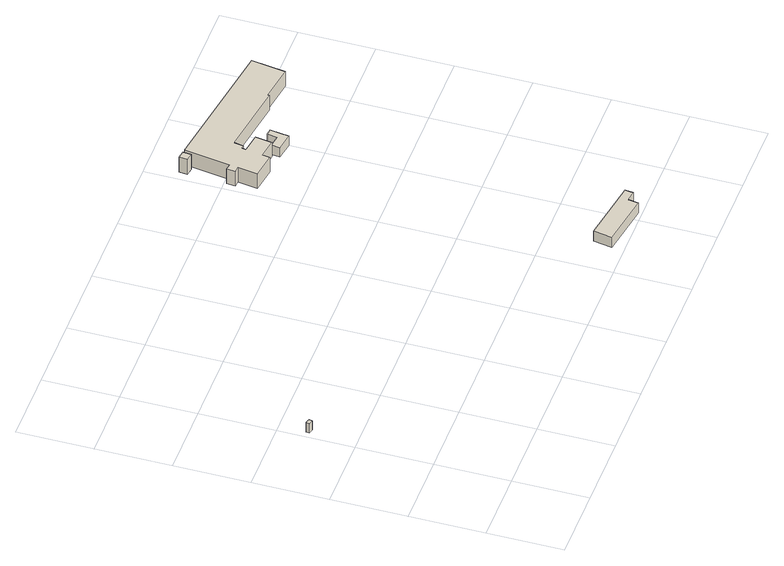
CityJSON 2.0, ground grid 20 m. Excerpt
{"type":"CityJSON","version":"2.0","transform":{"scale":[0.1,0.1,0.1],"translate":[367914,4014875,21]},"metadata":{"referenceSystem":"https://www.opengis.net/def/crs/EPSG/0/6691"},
"CityObjects":{
"building1":{"type":"Building","attributes":{"枝番":1,"利根川水系渡良瀬川洪水浸水想定区域（想定最大規模）.規模":"L2","利根川水系渡良瀬川洪水浸水想定区域（想定最大規模）.浸水ランク":"2","利根川水系渡良瀬川洪水浸水想定区域（想定最大規模）.浸水深":1.37,"利根川水系渡良瀬川洪水浸水想定区域（想定最大規模）.継続時間":5.1,"BuildingDetails.prefecture":"10","BuildingDetails.city":"10207"},"geometry":[{"type":"Solid","lod":"1","boundaries":[[[[0,1,2,3]],[[2,4,5,3]],[[1,6,4,2]],[[0,7,6,1]],[[3,5,7,0]],[[4,6,7,5]]]]}]},
"building2":{"type":"Building","attributes":{"枝番":1,"利根川水系渡良瀬川洪水浸水想定区域（計画規模）.規模":"L1","利根川水系渡良瀬川洪水浸水想定区域（想定最大規模）.規模":"L2","利根川水系渡良瀬川洪水浸水想定区域（想定最大規模）.浸水ランク":"2","利根川水系渡良瀬川洪水浸水想定区域（想定最大規模）.浸水深":1.65,"利根川水系渡良瀬川洪水浸水想定区域（想定最大規模）.継続時間":8.3,"measuredHeight":7.7,"BuildingDetails.prefecture":"10","BuildingDetails.city":"10207"},"geometry":[{"type":"Solid","lod":"1","boundaries":[[[[8,9,10,11,12,13]],[[12,14,15,13]],[[11,16,14,12]],[[10,17,16,11]],[[9,18,17,10]],[[8,19,18,9]],[[13,15,19,8]],[[14,16,17,18,19,15]]]]}]},
"building3":{"type":"Building","attributes":{"枝番":1,"利根川水系渡良瀬川洪水浸水想定区域（計画規模）.規模":"L1","利根川水系渡良瀬川洪水浸水想定区域（計画規模）.浸水ランク":"2","利根川水系渡良瀬川洪水浸水想定区域（計画規模）.浸水深":0.65,"利根川水系渡良瀬川洪水浸水想定区域（計画規模）.継続時間":2.4,"利根川水系渡良瀬川洪水浸水想定区域（想定最大規模）.規模":"L2","利根川水系渡良瀬川洪水浸水想定区域（想定最大規模）.浸水ランク":"2","利根川水系渡良瀬川洪水浸水想定区域（想定最大規模）.浸水深":2.7,"利根川水系渡良瀬川洪水浸水想定区域（想定最大規模）.継続時間":11.9,"利根川水系多々良川洪水浸水想定区域（想定最大規模）.規模":"L2","利根川水系多々良川洪水浸水想定区域（想定最大規模）.浸水ランク":"1","利根川水系多々良川洪水浸水想定区域（想定最大規模）.浸水深":0.22,"measuredHeight":5,"BuildingDetails.prefecture":"10","BuildingDetails.city":"10207"},"geometry":[{"type":"Solid","lod":"1","boundaries":[[[[20,21,22,23]],[[22,24,25,23]],[[21,26,24,22]],[[20,27,26,21]],[[23,25,27,20]],[[24,26,27,25]]]]}]},
"building4":{"type":"Building","attributes":{"枝番":1,"利根川水系渡良瀬川洪水浸水想定区域（計画規模）.規模":"L1","利根川水系渡良瀬川洪水浸水想定区域（計画規模）.浸水ランク":"1","利根川水系渡良瀬川洪水浸水想定区域（計画規模）.浸水深":0.15,"利根川水系渡良瀬川洪水浸水想定区域（計画規模）.継続時間":1.2,"利根川水系渡良瀬川洪水浸水想定区域（想定最大規模）.規模":"L2","利根川水系渡良瀬川洪水浸水想定区域（想定最大規模）.浸水ランク":"2","利根川水系渡良瀬川洪水浸水想定区域（想定最大規模）.浸水深":2.19,"利根川水系渡良瀬川洪水浸水想定区域（想定最大規模）.継続時間":10.6,"利根川水系多々良川洪水浸水想定区域（想定最大規模）.規模":"L2","measuredHeight":3.4,"BuildingDetails.prefecture":"10","BuildingDetails.city":"10207"},"geometry":[{"type":"Solid","lod":"1","boundaries":[[[[28,29,30,31,32,33]],[[32,34,35,33]],[[31,36,34,32]],[[30,37,36,31]],[[29,38,37,30]],[[28,39,38,29]],[[33,35,39,28]],[[34,36,37,38,39,35]]]]}]},
"building5":{"type":"Building","attributes":{"枝番":1,"利根川水系渡良瀬川洪水浸水想定区域（計画規模）.規模":"L1","利根川水系渡良瀬川洪水浸水想定区域（計画規模）.浸水ランク":"1","利根川水系渡良瀬川洪水浸水想定区域（計画規模）.浸水深":0.45,"利根川水系渡良瀬川洪水浸水想定区域（計画規模）.継続時間":2.4,"利根川水系渡良瀬川洪水浸水想定区域（想定最大規模）.規模":"L2","利根川水系渡良瀬川洪水浸水想定区域（想定最大規模）.浸水ランク":"2","利根川水系渡良瀬川洪水浸水想定区域（想定最大規模）.浸水深":2.49,"利根川水系渡良瀬川洪水浸水想定区域（想定最大規模）.継続時間":11.9,"利根川水系多々良川洪水浸水想定区域（想定最大規模）.規模":"L2","利根川水系多々良川洪水浸水想定区域（想定最大規模）.浸水ランク":"1","利根川水系多々良川洪水浸水想定区域（想定最大規模）.浸水深":0.02,"usage":"441","measuredHeight":9,"BuildingDetails.prefecture":"10","BuildingDetails.city":"10207","BuildingDetails.surveyYear":2016},"geometry":[{"type":"Solid","lod":"1","boundaries":[[[[40,41,42,43,44,45,46,47,48,49,50,51,52,53,54,55,56,57]],[[56,58,59,57]],[[55,60,58,56]],[[54,61,60,55]],[[53,62,61,54]],[[52,63,62,53]],[[51,64,63,52]],[[50,65,64,51]],[[49,66,65,50]],[[48,67,66,49]],[[47,68,67,48]],[[46,69,68,47]],[[45,70,69,46]],[[44,71,70,45]],[[43,72,71,44]],[[42,73,72,43]],[[41,74,73,42]],[[40,75,74,41]],[[57,59,75,40]],[[58,60,61,62,63,64,65,66,67,68,69,70,71,72,73,74,75,59]]]]}]}
},
"vertices":[
[1,517,15],[3,527,15],[16,523,15],[14,514,15],[16,523,45],[14,514,45],[3,527,45],[1,517,45],
[880,30,8],[888,80,8],[1054,54,8],[1051,31,8],[1023,35,8],[1019,8,8],[1023,35,41],[1019,8,41],[1051,31,41],[1054,54,41],[888,80,41],[880,30,41],
[825,1095,0],[828,1117,0],[848,1114,0],[846,1092,0],[848,1114,48],[846,1092,48],[828,1117,48],[825,1095,48],
[949,899,5],[952,922,5],[982,918,5],[987,944,5],[1004,942,5],[997,892,5],[1004,942,35],[997,892,35],[987,944,35],[982,918,35],[952,922,35],[949,899,35],
[828,917,0],[836,969,0],[821,971,0],[822,995,0],[839,992,0],[857,1113,0],[1219,1059,0],[1205,968,0],[1111,982,0],[1110,978,0],[920,1006,0],[916,982,0],[907,983,0],[905,972,0],[956,964,0],[949,920,0],[899,927,0],[896,907,0],[899,927,47],[896,907,47],[949,920,47],[956,964,47],[905,972,47],[907,983,47],[916,982,47],[920,1006,47],[1110,978,47],[1111,982,47],[1205,968,47],[1219,1059,47],[857,1113,47],[839,992,47],[822,995,47],[821,971,47],[836,969,47],[828,917,47]
]}
